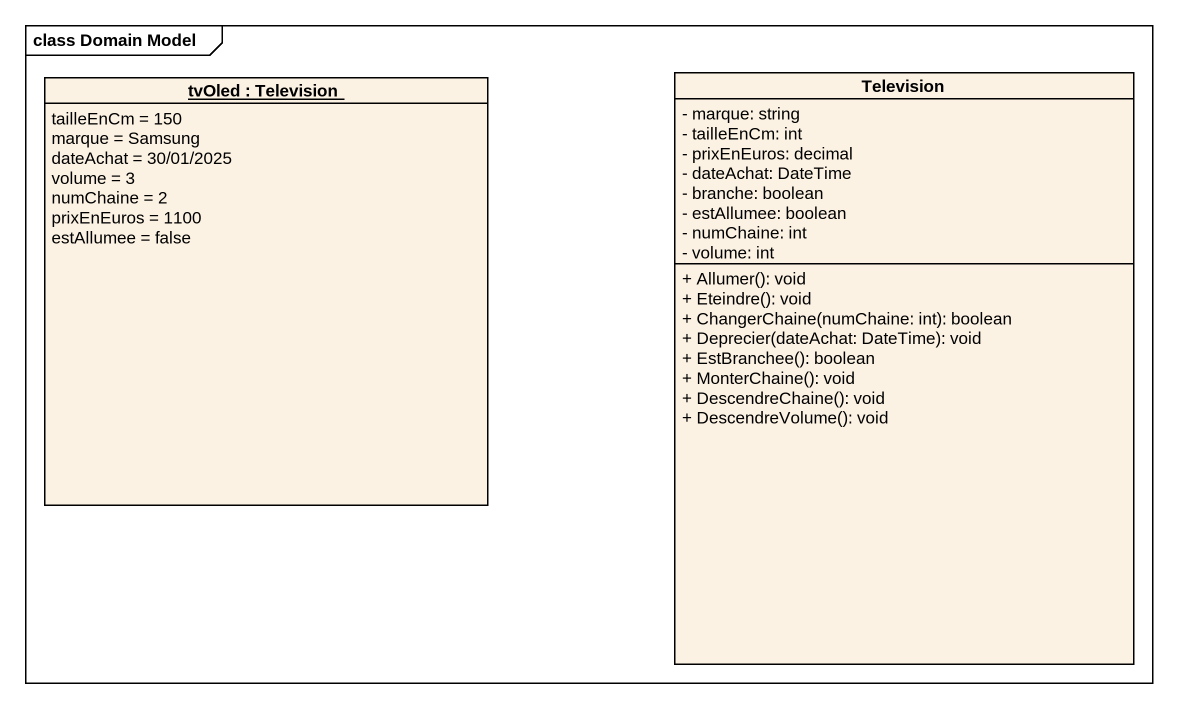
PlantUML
@startuml
mainframe class Domain Model
hide circle
hide empty members
skinparam classAttributeIconSize 0
object "tvOled : Television" as tvOled {
  tailleEnCm = 150
  marque = Samsung
  dateAchat = 30/01/2025
  volume = 3
  numChaine = 2
  prixEnEuros = 1100
  estAllumee = false
}
class Television {
  - marque: string
  - tailleEnCm: int
  - prixEnEuros: decimal
  - dateAchat: DateTime
  - branche: boolean
  - estAllumee: boolean
  - numChaine: int
  - volume: int
  + Allumer(): void
  + Eteindre(): void
  + ChangerChaine(numChaine: int): boolean
  + Deprecier(dateAchat: DateTime): void
  + EstBranchee(): boolean
  + MonterChaine(): void
  + DescendreChaine(): void
  + DescendreVolume(): void
}
@enduml
